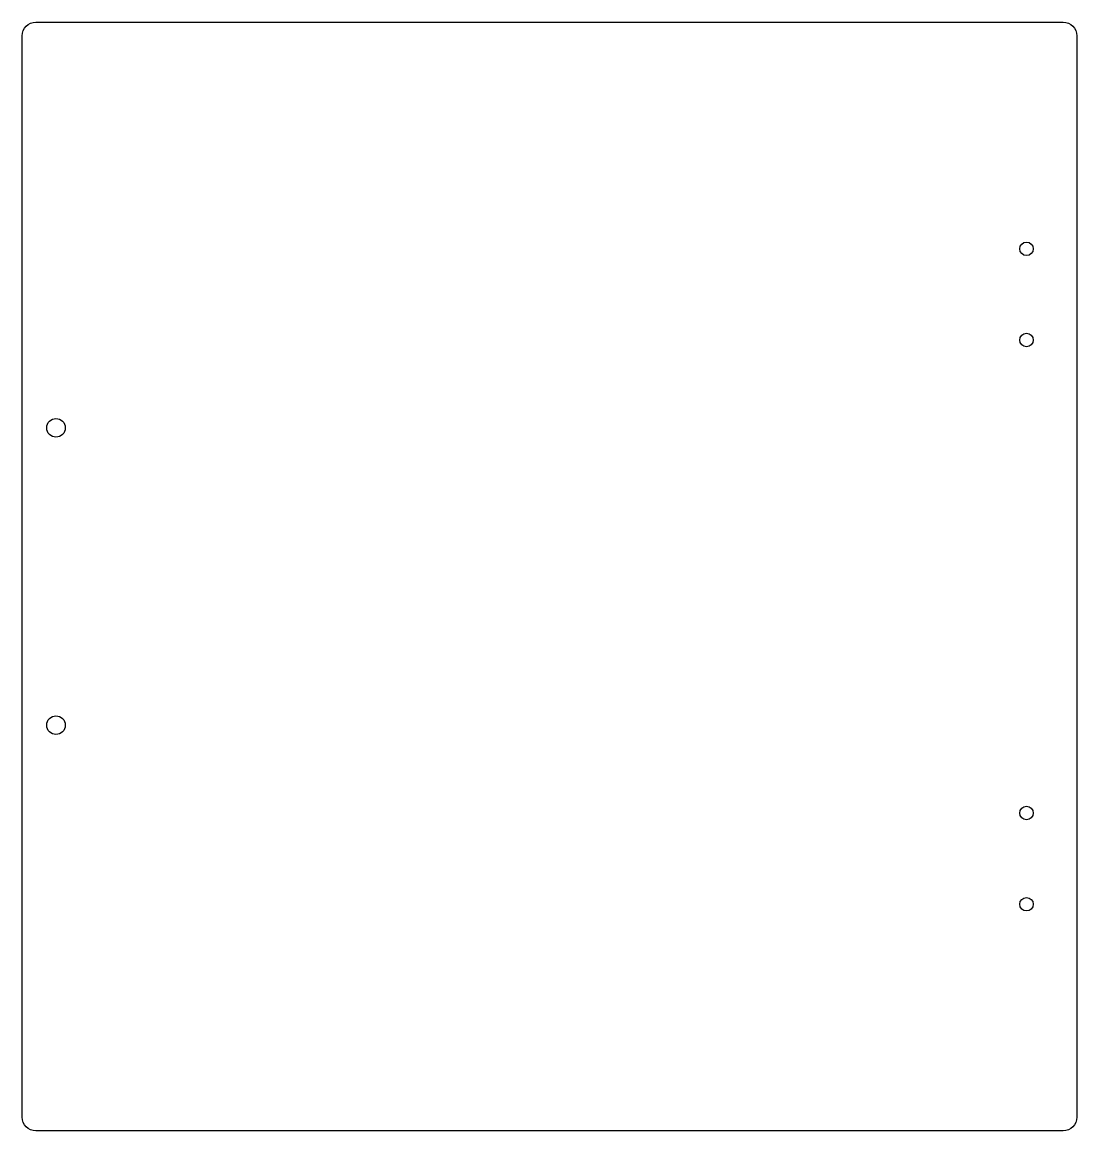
# Model space of a CAD drawing. Header units: millimetres. Extents: x -156 to 156, y -37 to 291.
import ezdxf

# ---------------------------------------------------------------- set-up
doc = ezdxf.new("R2010")
doc.units = ezdxf.units.MM
doc.layers.get('0').update_dxf_attribs({"linetype": 'CONTINUOUS'})

msp = doc.modelspace()

# ---------------------------------------------------------------- linework, layer by layer
for points in [[(-152, -37.25, -0.414214), (-156, -33.25), (-156, 286.9, -0.414214), (-152, 290.9), (151.99, 290.9, -0.414214), (155.99, 286.9), (155.99, -33.25, -0.414214), (151.99, -37.25)], [(-156, -33.25), (-156, 286.9, -0.414214), (-152, 290.9), (151.99, 290.9, -0.414214), (155.99, 286.9), (155.99, -33.25, -0.414214), (151.99, -37.25), (-152, -37.25, -0.414214)]]:
    msp.add_lwpolyline(points, format="xyb", close=True)
for centre, radius in [((141.12, 223.82), 2), ((141.12, 223.82), 2), ((141.12, 196.82), 2), ((141.12, 196.82), 2), ((-146, 170.82), 2.75), ((-146, 170.82), 2.75), ((-146, 82.82), 2.75), ((-146, 82.82), 2.75), ((141.12, 56.82), 2), ((141.12, 56.82), 2), ((141.12, 29.82), 2), ((141.12, 29.82), 2)]:
    msp.add_circle(centre, radius)

doc.saveas('drawing.dxf')
